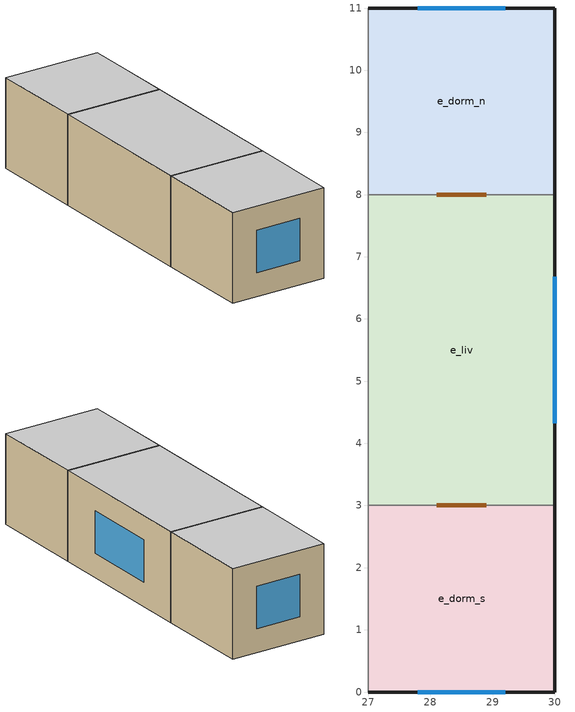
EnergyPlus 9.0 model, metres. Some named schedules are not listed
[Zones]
e_liv
 floor adiabatic (floor): 30,8 30,3 27,3 27,8 z5.4
 wall outside (ext_wall): 30,3 30,8 z5.4:8.1
 wall to e_dorm_n (int_wall): 30,8 27,8 z5.4:8.1
 wall to e_dorm_s (int_wall): 27,3 30,3 z5.4:8.1
 wall adiabatic (int_wall): 27,8 27,3 z5.4:8.1
 window (simple_window): 30,4.32 30,6.68 z6.12:7.39
 door inside (door_3cm): 28.9,8 28.1,8 / 28.1,3 28.9,3 z5.4:7.5
 ceiling adiabatic (ceiling): 27,8 27,3 30,3 30,8 z8.1
e_dorm_n
 floor adiabatic (floor): 30,11 30,8 27,8 27,11 z5.4
 wall outside (ext_wall): 30,8 30,11 27,11 z5.4:8.1
 wall adiabatic (int_wall): 27,11 27,8 z5.4:8.1
 window (simple_window): 29.2,11 27.8,11 z6.12:7.39
 ceiling adiabatic (ceiling): 27,11 27,8 30,8 30,11 z8.1
e_dorm_s
 floor adiabatic (floor): 30,3 30,0 27,0 27,3 z5.4
 wall outside (ext_wall): 27,0 30,0 30,3 z5.4:8.1
 wall adiabatic (int_wall): 27,3 27,0 z5.4:8.1
 window (simple_window): 27.8,0 29.2,0 z6.12:7.39
 ceiling adiabatic (ceiling): 27,3 27,0 30,0 30,3 z8.1
[Building]
1_storey: Loads convergence tolerance value=0.04; Maximum number of warmup days=25; Minimum number of warmup days=6; North axis=0; Solar distribution=FullInteriorAndExteriorWithReflections; Temperature convergence tolerance value=0.4; Terrain=City
[Construction]
ceiling: piso_ceramico, contrapiso, concreto_5cm, impermeabilizacao
ext_wall: placa_cimenticia, la_vidro_5cm, gesso
floor: impermeabilizacao, concreto_5cm, contrapiso, piso_ceramico
int_wall: gesso, la_vidro_5cm, gesso
door_3cm: porta_mad_int_3cm
simple_window: vid_0.87
[Material] Thermal absorptance=0.9
Name | Conductivity | Density | Roughness | Solar absorptance | Specific heat | Thickness | Visible absorptance
concreto_5cm | 1.75 | 2200 | MediumRough | 0.7 | 1000 | 0.05 | 0.7
contrapiso | 1.15 | 2000 | MediumRough | 0.7 | 1000 | 0.02 | 0.7
impermeabilizacao | 0.23 | 1000 | Smooth | 0.7 | 920 | 0.0001 | 0.7
piso_ceramico | 1.05 | 2000 | Smooth | 0.7 | 920 | 0.0075 | 0.7
porta_mad_int_3cm | 0.15 | 650 | MediumSmooth | 0.5 | 2300 | 0.03 | 0.5
placa_cimenticia | 1.15 | 2000 | MediumSmooth | 0.5 | 1000 | 0.01 | 0.5
gesso | 0.35 | 900 | Smooth | 0.5 | 870 | 0.0125 | 0.5
[Material:NoMass]
la_vidro_5cm: Roughness=Smooth; Thermal resistance=1.25; Thermal absorptance=0.9; Solar absorptance=0.7; Visible absorptance=0.7
[WindowMaterial:SimpleGlazingSystem]
vid_0.87: Solar heat gain coefficient=0.87; U factor=5.7
[Zone] Multiplier=1
e_liv; e_dorm_n; e_dorm_s
[AirflowNetwork:MultiZone:Component:DetailedOpening] Discharge coefficient for opening factor 1=0.001; Discharge coefficient for opening factor 2=0.65; Extra crack length or height of pivoting axis=0; Height factor for opening factor 1=1; Height factor for opening factor 2=1; Number of sets of opening factor data=2; Opening factor 1=0; Opening factor 2=1; Start height factor for opening factor 1=0; Start height factor for opening factor 2=0; Type of rectangular large vertical opening lvo=NonPivoted; Width factor for opening factor 1=0
Name | Air mass flow coefficient when opening is closed | Air mass flow exponent when opening is closed | Width factor for opening factor 2
window_opening | 0.0003 | 0.63 | 0.45
door_opening | 0.0024 | 0.59 | 1
[AirflowNetwork:MultiZone:Surface] Window door opening factor or crack factor=1
Name | Leakage component | Surface | Ventilation control mode | Ventilation control zone temperature setpoint schedule | Venting availability schedule
afn_e_liv_door_n | door_opening | e_liv_door_n | Constant
afn_e_liv_door_s | door_opening | e_liv_door_s | Constant
afn_e_liv_window_e | window_opening | e_liv_window_e | Temperature | sch_window_behav | sch_afn_liv
afn_e_dorm_n_window_n | window_opening | e_dorm_n_window_n | Temperature | sch_window_behav | sch_afn_dorm
afn_e_dorm_s_window_s | window_opening | e_dorm_s_window_s | Temperature | sch_window_behav | sch_afn_dorm
[AirflowNetwork:MultiZone:Zone]
Name | Zone
afn_e_liv | e_liv
afn_e_dorm_n | e_dorm_n
afn_e_dorm_s | e_dorm_s
[AirflowNetwork:SimulationControl]
afn_control: Absolute airflow convergence tolerance=1e-06; Airflownetwork control=MultizoneWithoutDistribution; Azimuth angle of long axis of building=90; Building type=LowRise; Convergence acceleration limit=-0.5; Height selection for local wind pressure calculation=OpeningHeight; Initialization type=LinearInitializationMethod; Maximum number of iterations=500; Ratio of building width along short axis to width along long axis=0.5; Relative airflow convergence tolerance=0.0001; Wind pressure coefficient type=SurfaceAverageCalculation
